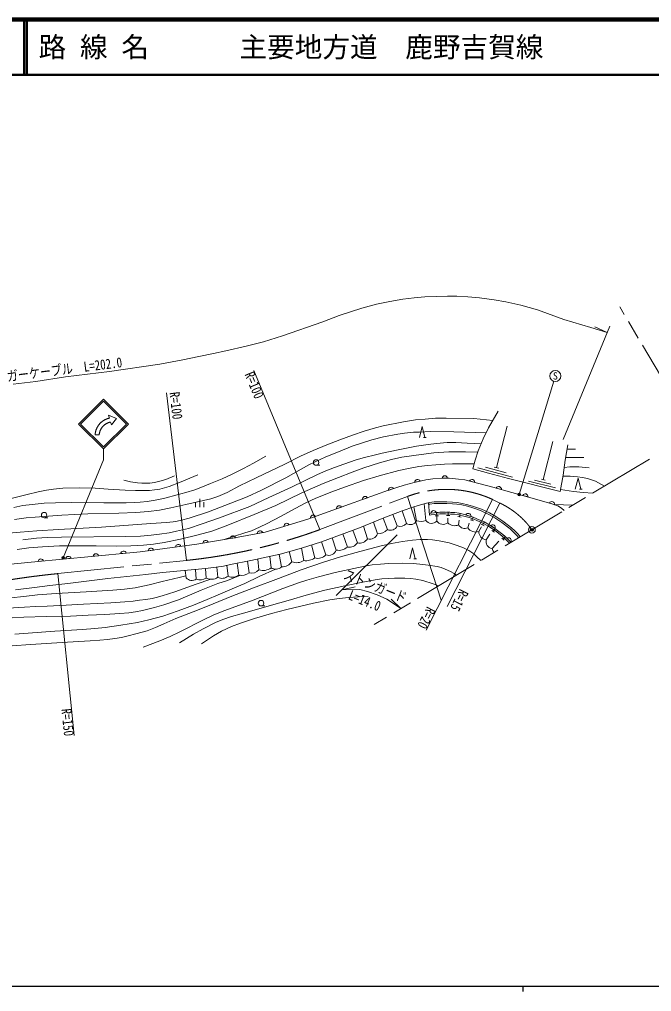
# Model space of a CAD drawing. Units: millimetres, scale not verified. Extents: x 40000 to 680000, y 20000 to 380000.
# Drawn here: x 176915 to 291308, y 204000 to 380000 of the extents above; entities that cross this region are included whole.
import ezdxf
from ezdxf.enums import TextEntityAlignment as Align

# ---------------------------------------------------------------- set-up
doc = ezdxf.new("R2010")
doc.units = ezdxf.units.MM
doc.header["$LTSCALE"] = 1000
doc.header["$PDMODE"] = 32
doc.header["$PDSIZE"] = 500
doc.linetypes.add('CHAIN', pattern=[18.5, 12, -1.5, 3.5, -1.5])
doc.linetypes.add('DASHED', pattern=[7.5, 6, -1.5])
for name, color, linetype, lineweight in [('M-BGD', 7, 'Continuous', 13), ('M-BMK', 2, 'CHAIN', 13), ('M-BMK-SRVR', 3, 'Continuous', 13), ('M-STR-HTXT', 7, 'Continuous', 13), ('M-STR-STRC', 7, 'Continuous', 13), ('M-TTL', 2, 'Continuous', 140), ('M-TTL-BAND', 7, 'Continuous', 25), ('M-TTL-LINE', 7, 'Continuous', 50)]:
    doc.layers.add(name, color=color, linetype=linetype, lineweight=lineweight)
doc.layers.add('M-OTRS', color=6, linetype='Continuous')
doc.layers.add('M-TTL-TXT', color=7, linetype='Continuous')
doc.styles.add('ＭＳ ゴシック', font='')
doc.styles.get('ＭＳ ゴシック').set_extended_font_data('MS Gothic')

msp = doc.modelspace()

# ---------------------------------------------------------------- hatches: boundary and pattern name
at = {"layer": 'M-STR-HTXT'}
for points in [[(267569, 294126, -1), (267125, 293896, -0.41421), (267231, 294233, -0.41421)], [(185066, 282592, -1), (184598, 282417, -1)]]:
    msp.add_hatch(color=256, dxfattribs=at).paths.add_polyline_path(points)

# ---------------------------------------------------------------- linework, layer by layer
at = {"layer": 'M-BGD'}
for p, q in [((263244, 298852), (265181, 306359)), ((250034, 304330), (250534, 304330)), ((271709, 296683), (273415, 303574)), ((276012, 302177), (277524, 302186)), ((230601, 299289), (231267, 299289)), ((275777, 300681), (279024, 300687)), ((259872, 298807), (266159, 297156)), ((261244, 298912), (265016, 297921)), ((262804, 298967), (263684, 298736)), ((248465, 296208), (249431, 296425)), ((253398, 296973), (254389, 296960)), ((258354, 296438), (259313, 296187)), ((269065, 296425), (273912, 295196)), ((270145, 296615), (273053, 295878)), ((271370, 296769), (272049, 296597)), ((243689, 294736), (244628, 295053)), ((263189, 295163), (264144, 294898)), ((278264, 294933), (278764, 294933)), ((208805, 291701), (208805, 292601)), ((209555, 291701), (209555, 293201)), ((210305, 291701), (210305, 292601)), ((238977, 293064), (239911, 293395)), ((250473, 289303), (250132, 292331)), ((251097, 290265), (250952, 292526)), ((268007, 293828), (268962, 293563)), ((272817, 292462), (273758, 292150)), ((273711, 292166), (277090, 292075)), ((234269, 291381), (235201, 291717)), ((246987, 288739), (246187, 291052)), ((248749, 289233), (248285, 291779)), ((251392, 290616), (252378, 290720)), ((252097, 290699), (252695, 290744)), ((252396, 290721), (252441, 290123)), ((254214, 290787), (254814, 290764)), ((254514, 290776), (254491, 290176)), ((256402, 290622), (256985, 290482)), ((256694, 290552), (256554, 289968)), ((275090, 291470), (275504, 291120)), ((181377, 289758), (182044, 289758)), ((229564, 289688), (230496, 290024)), ((241716, 286883), (240980, 288998)), ((243496, 287637), (242719, 289690)), ((245281, 288293), (244514, 290395)), ((252142, 290100), (252741, 290146)), ((252433, 289189), (252440, 289994)), ((254191, 290188), (254791, 290164)), ((254414, 288864), (254452, 289701)), ((256262, 290038), (256845, 289899)), ((256400, 288488), (256472, 289359)), ((257672, 290302), (258620, 290016)), ((258064, 287963), (258322, 288788)), ((258514, 289422), (259077, 289213)), ((258723, 289984), (259285, 289776)), ((259004, 289880), (258795, 289317)), ((260489, 288641), (261011, 288345)), ((261046, 289015), (260750, 288493)), ((260786, 289163), (261307, 288867)), ((219963, 286919), (220936, 287106)), ((224785, 288219), (225734, 288506)), ((238097, 285245), (237243, 287544)), ((239922, 285973), (239181, 288283)), ((260053, 287279), (260505, 288127)), ((262170, 288362), (262994, 287811)), ((262398, 287488), (262897, 287154)), ((262981, 287820), (262647, 287321)), ((262732, 287986), (263230, 287653)), ((210116, 285181), (211093, 285345)), ((215047, 286007), (216024, 286171)), ((232363, 283087), (231594, 285447)), ((234228, 283929), (233486, 286149)), ((236270, 284486), (235412, 286864)), ((261400, 285810), (262028, 286800)), ((262444, 284215), (263673, 285571)), ((264211, 286109), (264658, 285709)), ((264835, 286356), (264435, 285909)), ((264611, 286556), (265058, 286156)), ((265116, 286090), (265812, 285385)), ((195240, 283280), (196226, 283372)), ((200211, 283806), (201193, 283938)), ((205166, 284476), (206148, 284608)), ((226220, 281826), (225720, 283644)), ((228385, 282042), (227983, 284300)), ((230369, 282522), (229788, 284874)), ((180307, 281868), (181292, 281967)), ((185284, 282344), (186270, 282438)), ((190262, 282814), (191248, 282907)), ((218478, 279823), (218205, 281905)), ((220251, 280344), (220043, 282291)), ((222446, 280707), (222207, 282762)), ((224344, 280892), (223893, 283128)), ((248288, 282343), (248788, 282343)), ((207091, 278931), (206921, 280258)), ((208910, 278687), (208748, 280432)), ((210721, 278872), (210596, 280609)), ((212802, 278995), (212626, 280850)), ((214683, 279201), (214474, 281174)), ((216626, 279398), (216335, 281542)), ((220641, 273817), (221308, 273817))]:
    msp.add_line(p, q, dxfattribs=at)
at = {"layer": 'M-BGD', "linetype": 'DASHED'}
for points in [[(263548, 309055), (261809, 306032), (260832, 304046), (259956, 301916), (259360, 300193), (258937, 298667)], [(274768, 294515), (275289, 297481), (275699, 300189), (276142, 303002)]]:
    msp.add_lwpolyline(points, dxfattribs=at)
at = {"layer": 'M-BGD'}
for points in [[(176041, 289476), (178106, 289753), (179786, 289895), (184575, 290272), (189305, 290464), (194877, 290616), (197987, 290741), (200269, 290909), (202255, 291137), (204325, 291558), (207051, 292201), (211573, 293202), (212838, 293628), (214529, 294363), (216764, 295553), (219740, 296998), (224945, 299511), (227760, 300913), (230069, 301957), (232568, 302985), (234921, 303911), (237166, 304731), (239312, 305439), (241350, 306075), (242711, 306438), (243947, 306683), (245197, 306914), (246418, 307167), (248583, 307494), (250327, 307658), (252198, 307794), (254142, 307839), (259121, 307733), (262584, 307379)], [(249284, 304330), (249784, 306330), (250284, 304330)], [(174995, 286985), (177069, 287197), (180035, 287431), (183983, 287654), (191762, 288067), (200690, 288734), (203500, 288921), (204748, 289029), (205447, 289140), (206247, 289318), (207643, 289684), (211126, 290838), (218106, 293584), (220691, 294776), (225100, 297033), (229313, 299334), (232355, 300793), (234626, 301739), (237154, 302739), (240685, 303871), (242791, 304402), (245404, 304894), (246583, 305084), (248227, 305275), (249323, 305299), (251217, 305382), (255519, 305355), (261375, 305150)], [(177513, 285790), (179982, 286075), (181959, 286189), (184511, 286270), (196138, 286385), (198831, 286467), (200734, 286609), (202289, 286787), (204014, 287063), (205364, 287340), (207488, 287857), (210005, 288651), (213138, 289784), (218588, 291816), (222019, 293424), (226122, 295336), (230843, 297602), (232376, 298272), (233910, 298882), (235609, 299500), (237834, 300248), (239370, 300662), (241336, 301199), (242549, 301453), (245467, 302072), (248797, 302738), (250863, 303046), (252417, 303210), (254322, 303380), (255896, 303405), (257937, 303312), (260470, 303167)], [(176482, 284039), (178594, 284355), (181061, 284544), (184151, 284721), (187124, 284709), (190784, 284721), (194553, 284645), (197076, 284708), (199378, 284797), (201199, 284974), (203134, 285303), (206048, 285898), (209235, 286694), (211734, 287381), (214617, 288456), (219399, 290377), (223341, 292013), (228008, 294276), (231866, 295957), (234656, 297052), (237147, 298051), (239222, 298834), (242080, 299719), (244249, 300329), (246133, 300721), (248296, 301075), (250510, 301379), (251922, 301532), (254603, 301696), (257626, 301721), (259856, 301627)], [(175893, 291666), (177523, 291981), (179221, 292197), (181361, 292408), (183449, 292462), (186406, 292516), (192183, 292481), (193837, 292480), (195300, 292490), (196230, 292509), (197726, 292526), (198753, 292602), (200046, 292724), (201123, 292880), (202140, 293071), (203458, 293395), (205232, 293846), (207038, 294324), (208654, 294846), (210064, 295403), (211477, 295974), (213582, 296846), (215430, 297674), (217449, 298694), (219285, 299685), (221479, 300940)], [(213969, 285827), (217726, 287037), (218890, 287429), (219558, 287732), (220469, 288167), (221654, 288704), (224268, 290090), (226822, 291445), (228742, 292484), (230556, 293311), (233424, 294449), (235753, 295331), (239174, 296507), (241996, 297346), (245603, 298362), (247028, 298664), (249192, 299047), (250785, 299262), (252269, 299383), (253849, 299478), (255287, 299525), (257788, 299525), (259175, 299525)], [(174191, 292946), (178299, 293962), (180294, 294453), (181797, 294795), (183082, 294986), (184790, 295123), (187734, 295179), (190590, 295124), (192955, 294946), (196027, 294765), (197898, 294712), (199348, 294706), (200426, 294735), (201381, 294829), (202314, 294975), (203180, 295183), (203988, 295423), (205866, 296137), (209223, 297576)], [(258937, 298667), (261827, 297828), (265417, 296885), (274768, 294515)], [(275504, 298903), (276543, 298972), (278120, 298987), (280046, 298837)], [(275504, 291120), (275026, 291524), (274356, 291952), (273066, 292380), (269488, 293418), (262577, 295332), (257520, 296657), (256355, 296791), (254711, 296956), (253576, 296971), (251753, 296821), (250469, 296657), (248320, 296176), (246550, 295701), (243733, 294751), (236648, 292237), (229089, 289517), (221375, 287191), (216489, 286249), (209006, 284995), (198741, 283607), (188687, 282667), (180918, 281929), (175327, 281368)], [(195789, 296589), (197027, 296257), (198256, 296090), (199087, 296044), (200510, 296044), (201370, 296173), (202312, 296377), (203430, 296691), (204960, 297367)], [(275256, 297292), (276588, 297282), (277905, 297211), (278793, 297091), (279717, 296896), (280422, 296675), (281156, 296378), (282808, 295515)], [(277514, 294933), (278014, 296933), (278514, 294933)], [(274832, 294882), (277206, 294552), (278934, 294363), (280703, 294249)], [(176214, 276742), (179619, 277165), (182423, 277507), (185697, 277898), (192940, 278773), (199765, 279531), (202810, 279866), (206031, 280173), (210596, 280609), (212504, 280830), (213840, 281043), (215109, 281304), (218770, 282015), (224088, 283171), (227983, 284300), (231594, 285447), (238432, 287985), (242842, 289739), (246187, 291052), (248285, 291779), (250319, 292387), (251138, 292567), (251965, 292645), (253185, 292681), (254264, 292673), (255313, 292622), (256128, 292526), (257045, 292387), (258074, 292141), (259081, 291837), (259815, 291592), (260563, 291307), (262005, 290663), (263128, 290026), (264414, 289165), (265682, 288184), (266434, 287511), (267144, 286780), (267528, 286321)], [(250966, 292222), (251184, 292270), (251983, 292345), (253189, 292381), (254256, 292373), (255289, 292323), (256088, 292229), (256988, 292092), (257996, 291851), (258990, 291551), (259714, 291310), (260449, 291029), (261870, 290395), (262970, 289770), (264239, 288921), (265706, 287760), (266227, 287294), (266921, 286579), (267268, 286165)], [(251077, 290566), (251406, 290617), (252364, 290719), (253001, 290767), (253998, 290796), (254960, 290758), (255698, 290719), (256515, 290595), (257427, 290376), (258363, 290094), (259039, 289868), (259710, 289613), (261034, 289022), (262031, 288456), (263216, 287662), (264390, 286754), (265053, 286161), (265677, 285518), (265850, 285311)], [(251097, 290265), (251448, 290320), (251982, 290389), (253017, 290468), (253996, 290496), (254947, 290459), (255667, 290420), (256458, 290300), (257348, 290087), (258272, 289808), (258939, 289586), (259595, 289335), (260898, 288754), (261873, 288200), (263041, 287418), (264198, 286523), (264845, 285945), (265454, 285317), (265590, 285155)], [(175622, 266613), (178887, 266849), (185611, 267240), (189738, 267480), (191473, 267637), (192871, 267764), (194192, 267912), (195364, 268117), (196583, 268380), (197968, 268744), (200010, 269338), (201523, 269935), (203058, 270556), (205233, 271523), (207554, 272450), (209152, 273071), (211993, 274189), (215354, 275558), (219296, 277120), (223783, 278800), (227879, 280382), (231963, 281722), (234990, 282683), (237869, 283520), (242126, 284662), (244270, 285134), (246207, 285507), (248066, 285743), (249460, 285851), (250772, 285857), (251695, 285778), (252880, 285621), (254667, 285245), (256148, 284776), (257270, 284330), (258240, 283851), (259122, 283241), (259710, 282730), (260422, 282045)], [(247538, 282343), (248038, 284343), (248538, 282343)], [(176070, 268699), (183310, 269257), (188330, 269562), (190552, 269744), (192412, 269938), (195267, 270345), (198259, 270826), (200313, 271290), (202882, 271978), (205624, 272932), (208408, 273985), (210868, 274965), (212896, 275832), (216239, 277262), (217682, 277906), (220302, 279138), (223248, 280470)], [(199325, 266372), (202294, 267521), (204170, 268291), (205937, 269125), (210229, 271307), (212067, 272178), (214073, 272986), (219211, 274887), (224595, 276947), (227567, 278071), (228947, 278475), (231055, 279098), (234048, 279846), (237418, 280613), (239400, 281012), (240746, 281230), (242227, 281396), (243729, 281517), (246179, 281531), (248149, 281493), (249366, 281379), (250854, 281201), (252490, 280929), (253215, 280754), (253963, 280499), (254895, 280077), (255572, 279687), (256018, 279395)], [(164247, 272797), (166121, 273290), (168013, 273817), (169464, 274193), (171595, 274618), (173542, 274951), (175349, 275254), (177685, 275519), (180206, 275812), (183580, 276069), (188987, 276391), (193806, 276675), (195932, 276878), (197840, 277122), (200369, 277628), (202766, 278222), (205837, 278941), (207050, 279253)], [(168870, 270861), (170053, 271069), (171282, 271245), (172692, 271433), (174101, 271521), (175595, 271643), (177691, 271772), (181733, 271891), (186178, 271982), (189365, 272127), (192384, 272270), (195072, 272443), (196682, 272586), (197904, 272759), (199197, 273003), (201354, 273506), (203041, 274006), (205701, 274943), (209780, 276665), (212805, 277896), (214542, 278444), (216904, 279359)], [(174839, 273402), (177852, 273617), (179832, 273712), (181952, 273791), (185380, 273959), (188477, 274118), (193482, 274397), (195982, 274588), (197465, 274700), (198636, 274835), (199760, 275002), (200951, 275171), (201677, 275339), (202713, 275649), (205048, 276398), (208917, 277746), (211568, 278639)], [(205899, 267165), (208403, 268719), (210141, 269655), (212379, 270802), (213707, 271363), (215288, 271894), (217039, 272389), (219398, 273044), (222538, 273937), (225523, 274826), (229245, 275870), (232161, 276675), (235806, 277440), (239079, 278124), (241315, 278522), (242524, 278698), (243649, 278805), (244812, 278869), (246641, 278869), (247771, 278786), (248626, 278670), (249905, 278396), (251812, 277833), (252794, 277455)], [(209837, 266927), (212042, 268405), (213468, 269247), (215283, 270102), (216943, 270724), (219438, 271570), (222511, 272464), (225312, 273164), (230107, 274334), (233106, 274936), (234785, 275148), (236519, 275346), (238232, 275481), (240007, 275526)]]:
    msp.add_lwpolyline(points, dxfattribs=at)
for centre in [(230601, 299789), (181377, 290258), (220641, 274317)]:
    msp.add_circle(centre, 500, dxfattribs=at)
for centre, radius, start, end in [((248969, 296221), 505, 23.79541, 181.4536), ((253892, 296869), 505, 10.41745, 168.07564), ((258809, 296218), 505, 356.49218, 154.15037), ((244190, 294802), 505, 29.80352, 187.46171), ((263640, 294936), 505, 355.68634, 153.34453), ((268459, 293601), 505, 355.68634, 153.34453), ((239477, 293137), 505, 30.70409, 188.36229), ((273257, 292214), 505, 352.8196, 150.47779), ((234768, 291457), 505, 30.96232, 188.62051), ((251895, 290571), 505, 17.23994, 174.89813), ((258118, 290066), 505, 354.38501, 152.0432), ((225288, 288269), 505, 27.95386, 185.61205), ((230063, 289764), 505, 30.96232, 188.62051), ((245771, 289906), 1685, 253.09353, 316.20591), ((247662, 289723), 1193, 235.54928, 335.73396), ((249504, 291904), 2775, 254.21561, 290.43295), ((251497, 290012), 1246, 214.70954, 318.65083), ((253572, 289932), 1359, 213.10612, 308.26956), ((255684, 290139), 1800, 225.11129, 293.44661), ((220468, 286916), 505, 22.08335, 179.74154), ((240330, 287393), 1477, 253.97265, 339.80287), ((241765, 289243), 2360, 268.81005, 317.15286), ((244057, 288867), 1352, 245.48054, 334.87233), ((257511, 289108), 1272, 209.16708, 295.80632), ((259484, 288858), 1678, 212.23044, 289.83063), ((261506, 287260), 1454, 179.23259, 265.81724), ((262527, 288005), 505, 337.38048, 135.03867), ((210621, 285166), 505, 20.68551, 178.3437), ((215552, 285993), 505, 20.68551, 178.3437), ((236617, 286227), 1775, 258.71597, 326.43079), ((238486, 286921), 1720, 256.90697, 326.55764), ((262628, 285474), 1272, 164.69885, 261.67489), ((265395, 285669), 505, 325.78968, 123.44787), ((195742, 283228), 505, 16.51064, 174.16883), ((200715, 283775), 505, 18.87033, 176.52852), ((205670, 284445), 505, 18.87033, 176.52852), ((232905, 284373), 1396, 247.12632, 341.44966), ((234714, 286169), 2292, 257.78342, 312.76618), ((266998, 285865), 4844, 199.90701, 209.64397), ((180809, 281820), 505, 16.90557, 174.56376), ((185786, 282293), 505, 16.5963, 174.25449), ((190764, 282763), 505, 16.51064, 174.16883), ((224462, 283005), 2116, 266.80741, 326.14542), ((227106, 283901), 2257, 246.87267, 304.50638), ((228823, 284570), 2566, 260.17031, 307.03593), ((230950, 284270), 1842, 251.59512, 320.04754), ((218942, 281519), 1759, 254.68299, 318.08424), ((220995, 282663), 2435, 252.2149, 306.57826), ((223275, 282036), 1566, 238.04755, 313.05889), ((208125, 279738), 1311, 217.95872, 306.76802), ((209665, 280259), 1744, 244.35045, 307.29645), ((211661, 280631), 1994, 241.89085, 304.90726), ((213583, 280554), 1743, 243.37796, 309.11112), ((215484, 280983), 1953, 245.78436, 305.76793), ((217081, 281661), 2309, 258.62439, 307.215)]:
    msp.add_arc(centre, radius, start, end, dxfattribs=at)
at = {"layer": 'M-BMK'}
for p, q in [((314666, 278865), (285552, 327947)), ((290925, 300400), (241120, 270430)), ((231274, 287633), (247168, 293647)), ((262496, 293116), (263861, 292436)), ((183877, 279666), (207156, 282064))]:
    msp.add_line(p, q, dxfattribs=at)
for centre, radius, start, end in [((254192, 274921), 20000, 65.47027, 110.56065), ((257473, 278865), 15000, 35.64157, 64.79189), ((196889, 381535), 100000, 275.89287, 290.11177), ((198745, 130405), 150000, 95.68855, 106.95586)]:
    msp.add_arc(centre, radius, start, end, dxfattribs=at)
at = {"layer": 'M-BMK-SRVR'}
msp.add_circle((269663, 287606), 600, dxfattribs=at)
at = {"layer": 'M-OTRS'}
msp.add_point((269663, 287606), dxfattribs=at)
at = {"layer": 'M-STR-HTXT'}
for p, q in [((275311, 303941), (283756, 324465)), ((283277, 323300), (281058, 324351)), ((231274, 287633), (219325, 316447)), ((267347, 294011), (273612, 314505)), ((207156, 282064), (203507, 312387)), ((184832, 282505), (192121, 300244)), ((247168, 293647), (253264, 274877)), ((262496, 293116), (250510, 269437)), ((263861, 292436), (254319, 273727)), ((245253, 286681), (234232, 275720)), ((183877, 279666), (186827, 250356)), ((235276, 276759), (237682, 277248)), ((245925, 273322), (244166, 275034))]:
    msp.add_line(p, q, dxfattribs=at)
for points in [[(175754, 313971), (179853, 314438), (185239, 315269), (193203, 316262), (202345, 317576), (206497, 318349), (209383, 319000), (212057, 319492), (214239, 319985), (217927, 320869), (221079, 321613), (224533, 322710), (231844, 325271), (234781, 326382), (238876, 327746), (241553, 328449), (243961, 328961), (246284, 329350), (248366, 329612), (250281, 329782), (254367, 329921), (256097, 329888), (258068, 329785), (260154, 329597), (262803, 329243), (264935, 328862), (267656, 328248), (270662, 327397), (275456, 325645), (280335, 324219), (283277, 323300)], [(235276, 276759), (236981, 276863), (238496, 276762), (239891, 276432), (241675, 275806), (243392, 275026), (244617, 274280), (245925, 273322)]]:
    msp.add_lwpolyline(points, dxfattribs=at)
for centre in [(267347, 294011), (184832, 282505)]:
    msp.add_circle(centre, 250, dxfattribs=at)
at = {"layer": 'M-STR-STRC'}
for p, q in [((187621, 306744), (192121, 311244)), ((187975, 306744), (192121, 310890)), ((196622, 306744), (192121, 311244)), ((196268, 306744), (192121, 310890)), ((193194, 307822), (193028, 308341)), ((193028, 308341), (194498, 307777)), ((187621, 306744), (192121, 302243)), ((187975, 306744), (192121, 302597)), ((192121, 302597), (196268, 306744)), ((192122, 302244), (196622, 306744)), ((194498, 307777), (193586, 306593)), ((190601, 304790), (191344, 304789)), ((192121, 302243), (192121, 300244))]:
    msp.add_line(p, q, dxfattribs=at)
for points in [[(193028, 308341), (194498, 307777), (193586, 306593), (193420, 307112)], [(193420, 307112), (193420, 307112), (193376, 307103), (193332, 307093), (193288, 307082), (193245, 307071), (193201, 307059), (193158, 307046), (193115, 307032), (193072, 307018), (193030, 307002), (192988, 306987), (192946, 306970), (192904, 306953), (192863, 306934), (192822, 306916), (192781, 306896), (192741, 306876), (192701, 306855), (192661, 306833), (192622, 306811), (192583, 306788), (192545, 306764), (192507, 306740), (192469, 306715), (192432, 306689), (192395, 306663), (192359, 306636), (192323, 306608), (192288, 306580), (192253, 306551), (192219, 306522), (192185, 306492), (192152, 306461), (192120, 306430), (192088, 306398), (192056, 306366), (192025, 306333), (191995, 306300), (191965, 306266), (191936, 306232), (191907, 306197), (191879, 306161), (191852, 306125), (191825, 306089), (191799, 306052), (191773, 306015), (191749, 305977), (191724, 305939), (191701, 305901), (191678, 305862), (191656, 305822), (191635, 305783), (191614, 305743), (191594, 305702), (191575, 305661), (191556, 305620), (191538, 305579), (191521, 305537), (191505, 305495), (191489, 305453), (191474, 305410), (191460, 305367), (191446, 305324), (191434, 305281), (191422, 305237), (191411, 305194), (191400, 305150), (191390, 305106), (191382, 305061), (191374, 305017), (191366, 304972), (191360, 304928), (191354, 304883), (191349, 304838), (191345, 304793), (191344, 304789), (191344, 304789), (190601, 304790), (190601, 304790), (190604, 304829), (190609, 304887), (190615, 304945), (190622, 305002), (190630, 305060), (190639, 305117), (190648, 305174), (190659, 305231), (190671, 305288), (190684, 305345), (190698, 305401), (190713, 305457), (190729, 305513), (190746, 305569), (190764, 305624), (190782, 305679), (190802, 305734), (190823, 305788), (190845, 305842), (190867, 305895), (190891, 305948), (190915, 306001), (190940, 306053), (190967, 306105), (190994, 306156), (191022, 306207), (191051, 306258), (191080, 306307), (191111, 306357), (191143, 306405), (191175, 306454), (191208, 306501), (191242, 306548), (191277, 306595), (191313, 306641), (191349, 306686), (191386, 306730), (191424, 306774), (191463, 306818), (191503, 306860), (191543, 306902), (191584, 306943), (191626, 306984), (191668, 307023), (191711, 307062), (191755, 307100), (191799, 307138), (191844, 307174), (191890, 307210), (191936, 307245), (191983, 307280), (192031, 307313), (192079, 307346), (192127, 307377), (192176, 307408), (192226, 307438), (192276, 307467), (192327, 307496), (192378, 307523), (192430, 307550), (192482, 307575), (192535, 307600), (192588, 307623), (192641, 307646), (192695, 307668), (192749, 307689), (192804, 307709), (192858, 307728), (192914, 307746), (192969, 307763), (193025, 307779), (193081, 307795), (193137, 307809), (193194, 307822)]]:
    msp.add_lwpolyline(points, dxfattribs=at)
msp.add_circle((273905, 315461), 1000, dxfattribs=at)
at = {"layer": 'M-TTL'}
msp.add_line((680000, 380000), (40000, 380000), dxfattribs=at)
at = {"layer": 'M-TTL-BAND'}
for p, q in [((40000, 205000), (579000, 205000)), ((268000, 205000), (268000, 204000))]:
    msp.add_line(p, q, dxfattribs=at)
at = {"layer": 'M-TTL-LINE'}
for p, q in [((177750, 380000), (177750, 370000)), ((178250, 380000), (178250, 370000)), ((40000, 370000), (680000, 370000))]:
    msp.add_line(p, q, dxfattribs=at)

# ---------------------------------------------------------------- texts
at = {"layer": 'M-STR-HTXT', "style": 'ＭＳ ゴシック', "width": 0.8}
for s, rotation, p in [('ガーケーブル\u3000L=202.0', 7.109, (185245, 315218)), ('ストンガード', 338.121, (240764, 276071)), ('L=14.0', 338.121, (238860, 273429))]:
    msp.add_text(s, height=1833, rotation=rotation, dxfattribs=at).set_placement(p, align=Align.BOTTOM_CENTER)
msp.add_text('R=100', height=1833, rotation=292.524, dxfattribs=at).set_placement((219325, 316447), align=Align.TOP_LEFT)
msp.add_text('R=100', height=1833, rotation=276.861, dxfattribs=at).set_placement((203507, 312387), align=Align.BOTTOM_LEFT)
msp.add_text('R=15', height=1833, rotation=242.978, dxfattribs=at).set_placement((254319, 273727), align=Align.BOTTOM_RIGHT)
for s, rotation, p in [('R=20', 243.154, (250510, 269437)), ('R=150', 275.747, (186827, 250356))]:
    msp.add_text(s, height=1833, rotation=rotation, dxfattribs=at).set_placement(p, align=Align.TOP_RIGHT)
at = {"layer": 'M-STR-STRC', "style": 'ＭＳ ゴシック'}
msp.add_text('S', height=1320, dxfattribs=at).set_placement((273905, 315461), align=Align.MIDDLE_CENTER)
at = {"layer": 'M-TTL-TXT', "style": 'ＭＳ ゴシック'}
for s, p in [('路 線 名', (180380, 375000)), ('主要地方道\u3000鹿野吉賀線', (216734, 375000))]:
    msp.add_text(s, height=3666, dxfattribs=at).set_placement(p, align=Align.MIDDLE_LEFT)

doc.saveas('drawing.dxf')
